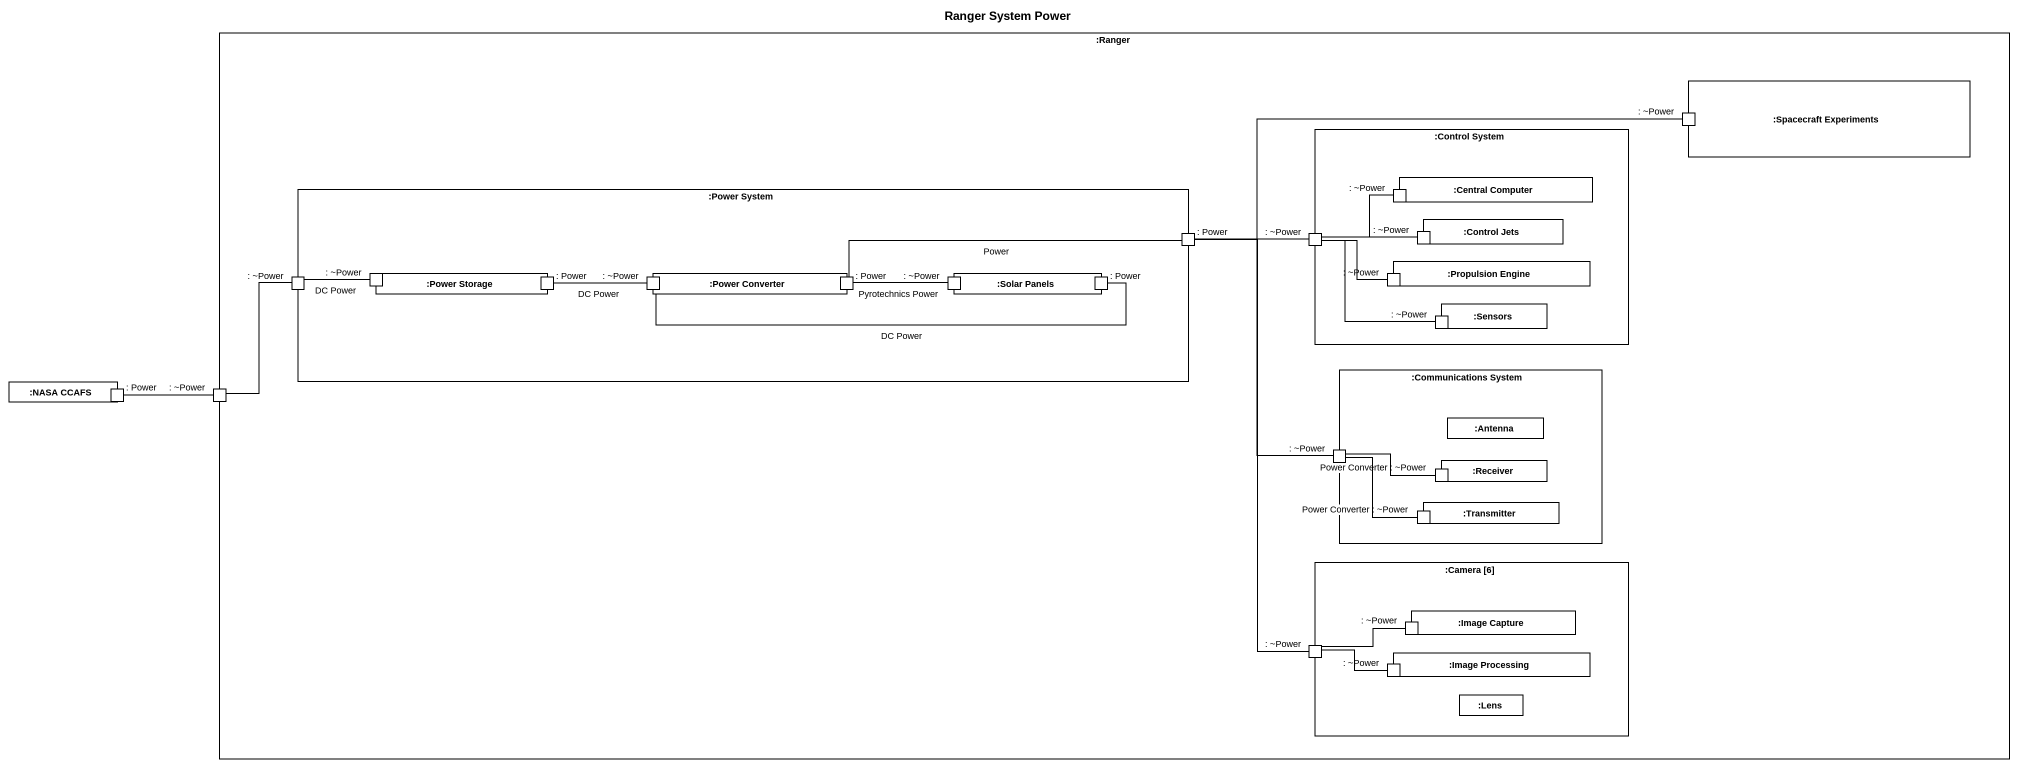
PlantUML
@startuml
title Ranger System Power
rectangle ":Ranger" as Ranger {
  rectangle ":Spacecraft Experiments" as Spacecraft_Experiments {
    port ": ~Power" as Power
  }
  rectangle ":Control System" as Control_System {
    rectangle ":Central Computer" as Central_Computer {
      port ": ~Power" as Power_2
    }
    port ": ~Power" as Power_4
    rectangle ":Control Jets" as Control_Jets {
      port ": ~Power" as Power_5
    }
    rectangle ":Propulsion Engine" as Propulsion_Engine {
      port ": ~Power" as Power_7
    }
    rectangle ":Sensors" as Sensors {
      port ": ~Power" as Power_14
    }
  }
  rectangle ":Power System" as Power_System {
    port ": Power" as Power_3
    rectangle ":Power Storage" as Power_Storage {
      port ": ~Power" as Power_6
      port ": Power" as Power_9
    }
    rectangle ":Power Converter" as Power_Converter {
      port ": ~Power" as Power_10
      port ": Power" as Power_11
    }
    rectangle ":Solar Panels" as Solar_Panels {
      port ": ~Power" as Power_12
      port ": Power" as Power_13
    }
    port ": ~Power" as Power_8
  }
  port ": ~Power" as Power_16
  rectangle ":Communications System" as Communications_System {
    rectangle ":Antenna" as Antenna
    port ": ~Power" as Power_17
    rectangle ":Receiver" as Receiver {
      port "Power Converter : ~Power" as Power_Converter_Power
    }
    rectangle ":Transmitter" as Transmitter {
      port "Power Converter : ~Power" as Power_Converter_Power_2
    }
  }
  rectangle ":Camera [6]" as Camera_6 {
    rectangle ":Image Capture" as Image_Capture {
      port ": ~Power" as Power_18
    }
    port ": ~Power" as Power_19
    rectangle ":Image Processing" as Image_Processing {
      port ": ~Power" as Power_20
    }
    rectangle ":Lens" as Lens
  }
}
rectangle ":NASA CCAFS" as NASA_CCAFS {
  port ": Power" as Power_15
}
Power_2 -left- Power_4
Power_3 -right- Power
Power_3 -left- Power_11 : Power
Power_3 -- Power_19
Power_4 -left- Power_3
Power_5 -left- Power_4
Power_6 -left- Power_8 : DC Power
Power_7 -left- Power_4
Power_8 -- Power_16
Power_9 -right- Power_10 : DC Power
Power_12 -left- Power_11 : Pyrotechnics Power
Power_13 -left- Power_10 : DC Power
Power_14 -up- Power_4
Power_15 -right- Power_16
Power_17 -up- Power_3
Power_Converter_Power -left- Power_17
Power_Converter_Power_2 -up- Power_17
Power_18 -left- Power_19
Power_20 -left- Power_19
@enduml
